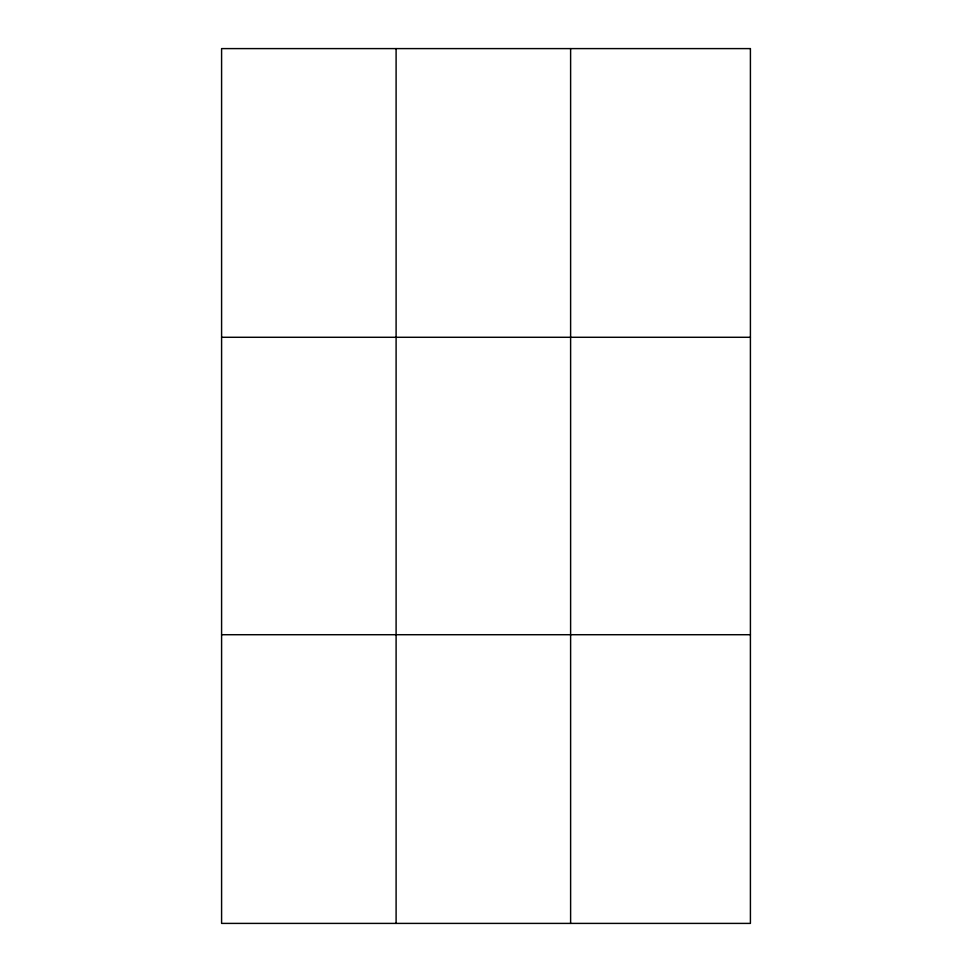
<?xml version="1.0" encoding="UTF-8"?>
<svg xmlns="http://www.w3.org/2000/svg" width="972" height="972" viewBox="0 0 972 972"><rect width="100%" height="100%" fill="white"/><g stroke="black" fill="none" stroke-linecap="round" stroke-linejoin="round"><path stroke-width="1.46" d="M396.102 48.6L396.102 923.4M570.613 48.6L570.613 923.4M221.592 337.284L750.408 337.284M221.592 634.716L750.408 634.716M750.408 48.6L750.408 923.4L221.592 923.4L221.592 48.6L750.408 48.6"/></g></svg>
